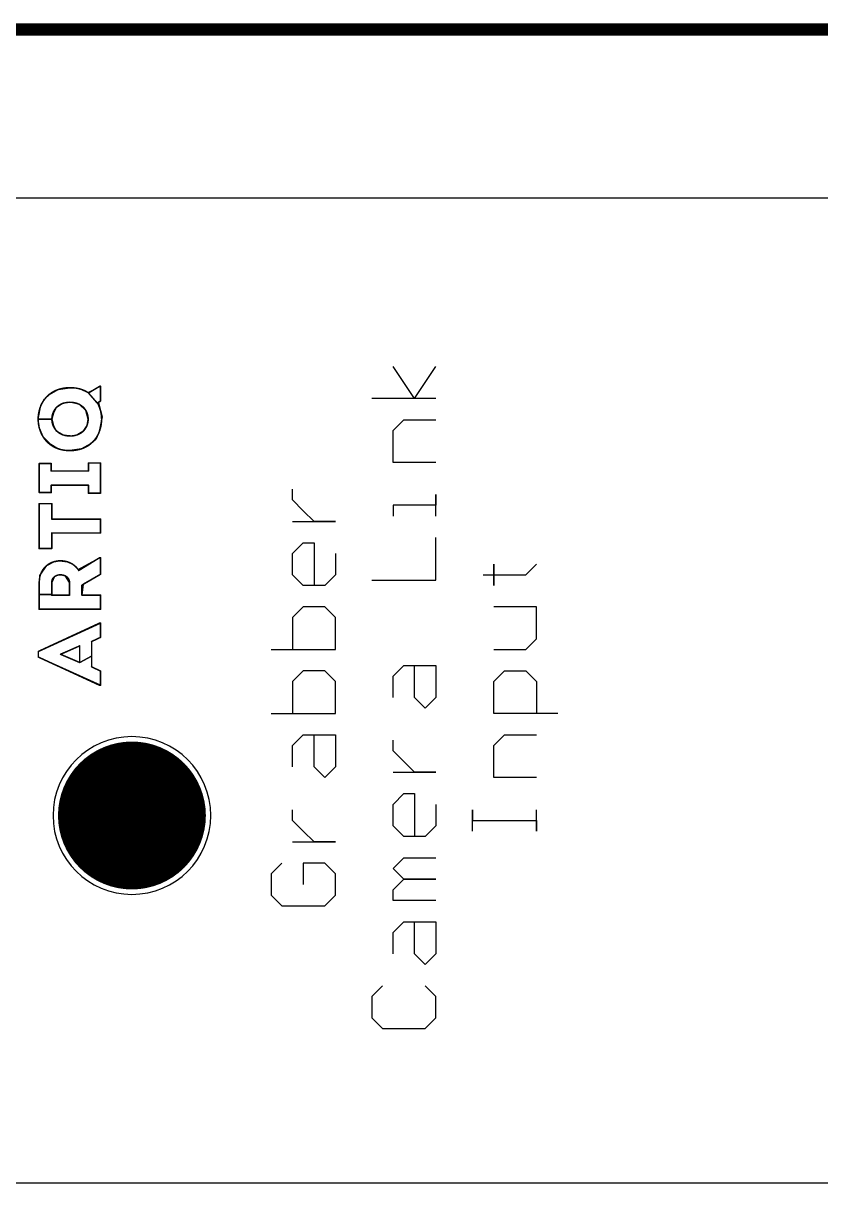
# Model space of a CAD drawing. Header units: millimetres. Extents: x 34 to 168, y 52 to 76.
# Drawn here: x 46.46 to 62.63, y 52.31 to 75.83 of the extents above; entities that cross this region are included whole.
import ezdxf

# ---------------------------------------------------------------- set-up
doc = ezdxf.new("R2010")
doc.units = ezdxf.units.MM
for name, color, linetype in [('BottomLayer', 5, 'Continuous'), ('BottomSolder', 6, 'Continuous'), ('Mechanical1', 6, 'Continuous'), ('Mechanical2', 216, 'Continuous'), ('MultiLayer', 9, 'Continuous'), ('PadHoleLayer', 156, 'Continuous'), ('TopLayer', 1, 'Continuous'), ('TopOverlay', 2, 'Continuous'), ('TopSolder', 216, 'Continuous')]:
    doc.layers.add(name, color=color, linetype=linetype)

msp = doc.modelspace()

# ---------------------------------------------------------------- linework, layer by layer
at = {"layer": 'BottomLayer', "const_width": 0.762}
msp.add_lwpolyline([(48.281, 59.758, 1), (49.043, 59.758, 1)], format="xyb", close=True, dxfattribs=at)
at = {"layer": 'BottomSolder', "const_width": 0.864}
msp.add_lwpolyline([(48.231, 59.758, 1), (49.094, 59.758, 1)], format="xyb", close=True, dxfattribs=at)
at = {"layer": 'Mechanical1', "const_width": 0.254}
msp.add_lwpolyline([(33.962, 75.7), (93.287, 75.7)], dxfattribs=at)
at = {"layer": 'Mechanical1'}
for points in [[(33.962, 72.288), (162.362, 72.288)], [(33.962, 52.308), (162.362, 52.308)]]:
    msp.add_lwpolyline(points, dxfattribs=at)
for points in [[(50.262, 59.758, 1), (47.062, 59.758, 1)], [(47.062, 59.758, 1), (47.062, 59.758, 1)], [(50.262, 59.758, 1), (50.262, 59.758, 1)]]:
    msp.add_lwpolyline(points, format="xyb", close=True, dxfattribs=at)
at = {"layer": 'Mechanical2', "const_width": 0.0127}
for points in [[(47.486, 59.08, -0.57735), (48.655, 61.104)], [(48.655, 61.104, -0.57735), (49.823, 59.08)], [(48.655, 58.405, -0.267949), (47.486, 59.08)], [(49.823, 59.08, -0.267949), (48.655, 58.405)]]:
    msp.add_lwpolyline(points, format="xyb", dxfattribs=at)
at = {"layer": 'Mechanical2', "const_width": 0.00635}
for points in [[(48.652, 61.104, 1), (48.658, 61.104, 1)], [(48.652, 61.104, 1), (48.658, 61.104, 1)], [(47.483, 59.08, 1), (47.49, 59.08, 1)], [(47.483, 59.08, 1), (47.49, 59.08, 1)], [(49.82, 59.08, 1), (49.827, 59.08, 1)], [(49.82, 59.08, 1), (49.827, 59.08, 1)], [(48.652, 58.405, 1), (48.658, 58.405, 1)], [(48.652, 58.405, 1), (48.658, 58.405, 1)]]:
    msp.add_lwpolyline(points, format="xyb", close=True, dxfattribs=at)
at = {"layer": 'MultiLayer', "const_width": 0.762}
msp.add_lwpolyline([(48.281, 59.758, 1), (49.043, 59.758, 1)], format="xyb", close=True, dxfattribs=at)
at = {"layer": 'PadHoleLayer', "const_width": 1.5}
msp.add_lwpolyline([(47.912, 59.758, 1), (49.412, 59.758, 1)], format="xyb", close=True, dxfattribs=at)
at = {"layer": 'TopLayer', "const_width": 0.762}
msp.add_lwpolyline([(48.281, 59.758, 1), (49.043, 59.758, 1)], format="xyb", close=True, dxfattribs=at)
at = {"layer": 'TopOverlay'}
for p, q in [((54.394, 68.215), (53.961, 68.865)), ((54.394, 68.215), (54.827, 68.865)), ((47.774, 68.335), (48.025, 68.464)), ((48.025, 68.464), (48.025, 68.163)), ((46.888, 68.2), (46.987, 68.299)), ((46.987, 68.299), (47.168, 68.398)), ((47.168, 68.398), (47.405, 68.431)), ((47.405, 68.431), (47.488, 68.431)), ((47.488, 68.431), (47.603, 68.41)), ((47.603, 68.41), (47.774, 68.335)), ((54.827, 68.215), (53.528, 68.215)), ((46.76, 67.797), (46.815, 68.07)), ((46.815, 68.07), (46.888, 68.2)), ((47.127, 68.029), (47.069, 67.917)), ((47.27, 68.118), (47.127, 68.029)), ((47.405, 68.138), (47.27, 68.118)), ((47.597, 68.095), (47.405, 68.138)), ((47.727, 67.97), (47.597, 68.095)), ((47.775, 67.797), (47.727, 67.97)), ((48.025, 68.163), (47.987, 68.127)), ((47.987, 68.127), (48.057, 67.841)), ((46.787, 67.615), (46.76, 67.797)), ((46.76, 67.797), (47.038, 67.797)), ((47.038, 67.797), (46.76, 67.797)), ((47.069, 67.917), (47.038, 67.797)), ((47.038, 67.797), (47.069, 67.666)), ((47.752, 67.666), (47.775, 67.797)), ((48.057, 67.841), (47.992, 67.521)), ((53.961, 67.565), (54.178, 67.782)), ((54.178, 67.782), (54.827, 67.782)), ((46.859, 67.439), (46.787, 67.615)), ((47.069, 67.666), (47.117, 67.564)), ((47.117, 67.564), (47.27, 67.475)), ((47.542, 67.475), (47.686, 67.564)), ((47.686, 67.564), (47.752, 67.666)), ((47.992, 67.521), (47.93, 67.386)), ((53.961, 66.915), (53.961, 67.565)), ((47.015, 67.285), (46.859, 67.439)), ((47.142, 67.208), (47.015, 67.285)), ((47.27, 67.475), (47.478, 67.46)), ((47.478, 67.46), (47.542, 67.475)), ((47.822, 67.293), (47.641, 67.194)), ((47.93, 67.386), (47.822, 67.293)), ((47.284, 67.163), (47.142, 67.208)), ((47.405, 67.158), (47.284, 67.163)), ((47.641, 67.194), (47.405, 67.158)), ((47.027, 66.894), (46.782, 66.894)), ((46.782, 66.894), (46.782, 66.309)), ((47.027, 66.743), (47.027, 66.894)), ((48.025, 66.906), (47.778, 66.906)), ((47.778, 66.906), (47.778, 66.743)), ((48.025, 66.296), (48.025, 66.906)), ((54.827, 66.915), (53.961, 66.915)), ((47.778, 66.743), (47.027, 66.743)), ((47.027, 66.309), (47.027, 66.459)), ((47.027, 66.459), (47.778, 66.459)), ((47.778, 66.459), (47.778, 66.296)), ((51.921, 66.157), (51.921, 66.374)), ((46.782, 66.309), (47.027, 66.309)), ((47.778, 66.296), (48.025, 66.296)), ((52.138, 65.94), (51.921, 66.157)), ((54.827, 65.832), (54.827, 66.265)), ((54.827, 66.265), (54.827, 66.049)), ((46.782, 66.084), (47.035, 66.084)), ((46.782, 65.171), (46.782, 66.084)), ((47.035, 66.084), (47.035, 65.771)), ((52.355, 65.724), (52.138, 65.94)), ((54.827, 66.049), (53.961, 66.049)), ((53.961, 66.049), (53.961, 65.832)), ((47.035, 65.771), (48.025, 65.771)), ((48.025, 65.771), (48.025, 65.487)), ((51.921, 65.724), (52.788, 65.724)), ((52.788, 65.724), (52.355, 65.724)), ((48.025, 65.487), (47.035, 65.487)), ((47.035, 65.487), (47.035, 65.171)), ((54.827, 64.533), (54.827, 65.399)), ((47.035, 65.171), (46.782, 65.171)), ((51.921, 65.074), (52.138, 65.291)), ((52.138, 65.291), (52.355, 65.291)), ((52.355, 65.291), (52.355, 64.424)), ((47.078, 64.903), (47.193, 64.923)), ((47.193, 64.923), (47.358, 64.903)), ((47.574, 64.744), (48.004, 64.986)), ((48.004, 64.986), (48.025, 64.986)), ((48.025, 64.986), (48.025, 64.651)), ((51.921, 64.641), (51.921, 65.074)), ((52.788, 65.074), (52.788, 64.641)), ((46.791, 64.627), (46.933, 64.828)), ((46.933, 64.828), (47.078, 64.903)), ((47.358, 64.903), (47.472, 64.846)), ((47.472, 64.846), (47.574, 64.744)), ((56, 64.424), (56, 64.857)), ((56, 64.857), (56, 64.641)), ((56.65, 64.641), (56.867, 64.857)), ((46.782, 64.238), (46.791, 64.627)), ((47.093, 64.603), (47.035, 64.484)), ((47.035, 64.484), (47.035, 64.238)), ((47.188, 64.64), (47.093, 64.603)), ((47.318, 64.615), (47.188, 64.64)), ((47.397, 64.484), (47.318, 64.615)), ((47.397, 64.228), (47.397, 64.484)), ((47.676, 64.448), (47.647, 64.229)), ((48.025, 64.651), (47.676, 64.448)), ((52.138, 64.424), (51.921, 64.641)), ((52.788, 64.641), (52.571, 64.424)), ((53.528, 64.533), (54.827, 64.533)), ((55.784, 64.641), (56, 64.641)), ((56, 64.641), (56, 64.424)), ((56, 64.641), (56.65, 64.641)), ((46.782, 63.941), (46.782, 64.238)), ((46.782, 64.238), (47.397, 64.228)), ((47.035, 64.238), (46.782, 64.238)), ((47.647, 64.229), (48.025, 64.229)), ((48.025, 64.229), (48.025, 63.941)), ((52.571, 64.424), (52.138, 64.424)), ((52.138, 63.991), (51.921, 63.774)), ((52.355, 63.991), (52.138, 63.991)), ((52.571, 63.991), (52.355, 63.991)), ((52.788, 63.774), (52.571, 63.991)), ((56.867, 63.991), (56, 63.991)), ((56.867, 63.341), (56.867, 63.991)), ((48.025, 63.941), (46.782, 63.941)), ((51.921, 63.774), (51.921, 63.125)), ((52.788, 63.125), (52.788, 63.774)), ((46.765, 63.086), (48.025, 63.659)), ((48.025, 63.659), (48.025, 63.371)), ((48.025, 63.371), (47.844, 63.286)), ((47.844, 63.286), (47.844, 62.992)), ((56.65, 63.125), (56.867, 63.341)), ((46.765, 62.971), (46.765, 63.086)), ((47.604, 63.199), (47.215, 63.027)), ((47.604, 62.86), (47.604, 63.199)), ((51.488, 63.125), (52.788, 63.125)), ((56, 63.125), (56.65, 63.125)), ((48.025, 62.4), (46.765, 62.971)), ((47.215, 63.027), (47.604, 62.86)), ((47.844, 62.992), (47.604, 62.86)), ((47.604, 62.86), (47.844, 62.992)), ((47.844, 62.992), (47.844, 62.773)), ((53.961, 62.583), (54.178, 62.8)), ((54.178, 62.8), (54.827, 62.8)), ((54.394, 62.15), (54.394, 62.8)), ((54.827, 62.8), (54.827, 62.15)), ((47.844, 62.773), (48.025, 62.688)), ((48.025, 62.688), (48.025, 62.4)), ((52.138, 62.691), (51.921, 62.475)), ((52.355, 62.691), (52.138, 62.691)), ((52.571, 62.691), (52.355, 62.691)), ((52.788, 62.475), (52.571, 62.691)), ((53.961, 62.15), (53.961, 62.583)), ((56, 62.475), (56.217, 62.691)), ((56.217, 62.691), (56.65, 62.691)), ((56.65, 62.691), (56.867, 62.475)), ((51.921, 62.475), (51.921, 61.825)), ((52.788, 61.825), (52.788, 62.475)), ((56, 61.825), (56, 62.475)), ((56.867, 62.475), (56.867, 61.825)), ((54.611, 61.933), (54.394, 62.15)), ((54.827, 62.15), (54.611, 61.933)), ((51.488, 61.825), (52.788, 61.825)), ((57.3, 61.825), (56, 61.825)), ((51.921, 61.175), (52.138, 61.392)), ((52.138, 61.392), (52.788, 61.392)), ((52.355, 60.742), (52.355, 61.392)), ((52.788, 61.392), (52.788, 60.742)), ((56, 61.175), (56.217, 61.392)), ((56.217, 61.392), (56.867, 61.392)), ((51.921, 60.742), (51.921, 61.175)), ((53.961, 61.067), (53.961, 61.284)), ((56, 60.526), (56, 61.175)), ((54.178, 60.85), (53.961, 61.067)), ((52.571, 60.526), (52.355, 60.742)), ((52.788, 60.742), (52.571, 60.526)), ((54.394, 60.634), (54.178, 60.85)), ((53.961, 60.634), (54.827, 60.634)), ((54.827, 60.634), (54.394, 60.634)), ((56.867, 60.526), (56, 60.526)), ((53.961, 59.984), (54.178, 60.201)), ((53.961, 59.551), (53.961, 59.984)), ((54.178, 60.201), (54.394, 60.201)), ((54.394, 60.201), (54.394, 59.334)), ((54.827, 59.984), (54.827, 59.551)), ((51.921, 59.659), (51.921, 59.876)), ((55.567, 59.443), (55.567, 59.876)), ((55.567, 59.876), (55.567, 59.659)), ((56.867, 59.443), (56.867, 59.876)), ((52.138, 59.443), (51.921, 59.659)), ((54.178, 59.334), (53.961, 59.551)), ((54.827, 59.551), (54.611, 59.334)), ((55.567, 59.659), (56.867, 59.659)), ((56.867, 59.659), (56.867, 59.443)), ((52.355, 59.226), (52.138, 59.443)), ((54.611, 59.334), (54.178, 59.334)), ((51.921, 59.226), (52.788, 59.226)), ((52.788, 59.226), (52.355, 59.226)), ((53.961, 58.684), (54.178, 58.901)), ((54.178, 58.901), (54.827, 58.901)), ((51.705, 58.793), (51.488, 58.576)), ((51.488, 58.576), (51.488, 58.143)), ((52.571, 58.793), (52.138, 58.793)), ((52.138, 58.793), (52.138, 58.36)), ((52.788, 58.576), (52.571, 58.793)), ((52.788, 58.143), (52.788, 58.576)), ((54.178, 58.468), (53.961, 58.684)), ((53.961, 58.251), (54.178, 58.468)), ((54.178, 58.468), (54.827, 58.468)), ((54.827, 58.468), (54.178, 58.468)), ((51.488, 58.143), (51.705, 57.926)), ((52.571, 57.926), (52.788, 58.143)), ((53.961, 58.035), (53.961, 58.251)), ((51.705, 57.926), (52.571, 57.926)), ((54.827, 58.035), (53.961, 58.035)), ((53.961, 57.385), (54.178, 57.601)), ((54.178, 57.601), (54.827, 57.601)), ((54.394, 56.952), (54.394, 57.601)), ((54.827, 57.601), (54.827, 56.952)), ((53.961, 56.952), (53.961, 57.385)), ((54.611, 56.735), (54.394, 56.952)), ((54.827, 56.952), (54.611, 56.735)), ((53.744, 56.302), (53.528, 56.085)), ((54.827, 56.085), (54.611, 56.302)), ((53.528, 56.085), (53.528, 55.652)), ((54.827, 55.652), (54.827, 56.085)), ((53.528, 55.652), (53.744, 55.435)), ((54.611, 55.435), (54.827, 55.652)), ((53.744, 55.435), (54.611, 55.435))]:
    msp.add_line(p, q, dxfattribs=at)
at = {"layer": 'TopOverlay', "const_width": 0.03}
for points in [[(47.168, 68.398, -0.082173), (47.405, 68.435)], [(47.405, 68.435, -0.024862), (47.488, 68.431)], [(47.488, 68.431, -0.041128), (47.604, 68.41)], [(46.815, 68.07, -0.121713), (46.987, 68.299)], [(46.987, 68.299, -0.08923), (47.168, 68.398)], [(47.604, 68.41, -0.076296), (47.774, 68.335)], [(46.76, 67.797, -0.10144), (46.815, 68.07)], [(47.038, 67.797, -0.188409), (47.127, 68.029)], [(47.127, 68.029, -0.130203), (47.27, 68.118)], [(47.27, 68.118, -0.040287), (47.334, 68.133)], [(47.334, 68.133, -0.036986), (47.405, 68.138)], [(47.405, 68.138, -0.076951), (47.542, 68.118)], [(47.542, 68.118, -0.042274), (47.597, 68.095)], [(47.597, 68.095, -0.283151), (47.775, 67.797)], [(47.969, 68.11, -0.012843), (47.984, 68.081)], [(47.984, 68.081, -0.10974), (48.047, 67.792)], [(46.859, 67.439, -0.139016), (46.76, 67.797)], [(47.215, 67.498, -0.282047), (47.038, 67.797)], [(47.775, 67.797, -0.189487), (47.686, 67.564)], [(48.047, 67.792, -0.101479), (47.992, 67.521)], [(47.27, 67.475, -0.042507), (47.215, 67.498)], [(47.686, 67.564, -0.129767), (47.542, 67.475)], [(47.992, 67.521, -0.121683), (47.822, 67.293)], [(47.28, 67.168, -0.223663), (46.859, 67.439)], [(47.405, 67.455, -0.07753), (47.27, 67.475)], [(47.478, 67.46, -0.036709), (47.405, 67.455)], [(47.542, 67.475, -0.040012), (47.478, 67.46)], [(47.822, 67.293, -0.08921), (47.641, 67.195)], [(47.405, 67.158, -0.039292), (47.28, 67.168)], [(47.641, 67.195, -0.082179), (47.405, 67.158)], [(46.933, 64.827, -0.098514), (47.078, 64.904)], [(47.078, 64.904, -0.153363), (47.358, 64.902)], [(47.358, 64.902, -0.167062), (47.574, 64.743)], [(46.811, 64.654, -0.134946), (46.933, 64.827)], [(46.782, 64.483, -0.027406), (46.785, 64.543)], [(46.785, 64.543, -0.059848), (46.811, 64.654)], [(47.035, 64.483, -0.09313), (47.045, 64.541)], [(47.045, 64.541, -0.138672), (47.093, 64.602)], [(47.093, 64.602, -0.038316), (47.114, 64.616)], [(47.114, 64.616, -0.03453), (47.138, 64.627)], [(47.138, 64.627, -0.061061), (47.188, 64.639)], [(47.188, 64.639, -0.028782), (47.214, 64.64)], [(47.214, 64.64, -0.091249), (47.294, 64.625)], [(47.294, 64.625, -0.034206), (47.318, 64.614)], [(47.318, 64.614, -0.037523), (47.339, 64.6)], [(47.339, 64.6, -0.04135), (47.358, 64.582)], [(47.358, 64.582, -0.193784), (47.397, 64.483)]]:
    msp.add_lwpolyline(points, format="xyb", dxfattribs=at)
at = {"layer": 'TopOverlay', "const_width": 0.015}
for points in [[(47.398, 68.435, 1), (47.413, 68.435, 1)], [(47.398, 68.435, 1), (47.413, 68.435, 1)], [(47.48, 68.431, 1), (47.495, 68.431, 1)], [(47.48, 68.431, 1), (47.495, 68.431, 1)], [(48.002, 68.464, 1), (48.017, 68.464, 1)], [(48.002, 68.464, 1), (48.017, 68.464, 1)], [(48.018, 68.464, 1), (48.033, 68.464, 1)], [(48.018, 68.464, 1), (48.033, 68.464, 1)], [(46.979, 68.299, 1), (46.994, 68.299, 1)], [(46.979, 68.299, 1), (46.994, 68.299, 1)], [(47.16, 68.398, 1), (47.175, 68.398, 1)], [(47.16, 68.398, 1), (47.175, 68.398, 1)], [(47.596, 68.41, 1), (47.611, 68.41, 1)], [(47.596, 68.41, 1), (47.611, 68.41, 1)], [(47.767, 68.335, 1), (47.782, 68.335, 1)], [(47.767, 68.335, 1), (47.782, 68.335, 1)], [(47.767, 68.335, 1), (47.782, 68.335, 1)], [(47.778, 68.329, 1), (47.793, 68.329, 1)], [(47.778, 68.329, 1), (47.793, 68.329, 1)], [(46.808, 68.07, 1), (46.823, 68.07, 1)], [(46.808, 68.07, 1), (46.823, 68.07, 1)], [(47.12, 68.029, 1), (47.135, 68.029, 1)], [(47.12, 68.029, 1), (47.135, 68.029, 1)], [(47.263, 68.118, 1), (47.278, 68.118, 1)], [(47.263, 68.118, 1), (47.278, 68.118, 1)], [(47.326, 68.133, 1), (47.341, 68.133, 1)], [(47.326, 68.133, 1), (47.341, 68.133, 1)], [(47.398, 68.138, 1), (47.413, 68.138, 1)], [(47.398, 68.138, 1), (47.413, 68.138, 1)], [(47.534, 68.118, 1), (47.549, 68.118, 1)], [(47.534, 68.118, 1), (47.549, 68.118, 1)], [(47.59, 68.095, 1), (47.605, 68.095, 1)], [(47.59, 68.095, 1), (47.605, 68.095, 1)], [(47.952, 68.128, 1), (47.967, 68.128, 1)], [(47.952, 68.128, 1), (47.967, 68.128, 1)], [(47.962, 68.11, 1), (47.977, 68.11, 1)], [(47.962, 68.11, 1), (47.977, 68.11, 1)], [(47.962, 68.11, 1), (47.977, 68.11, 1)], [(47.976, 68.081, 1), (47.991, 68.081, 1)], [(47.976, 68.081, 1), (47.991, 68.081, 1)], [(48.018, 68.163, 1), (48.033, 68.163, 1)], [(48.018, 68.163, 1), (48.033, 68.163, 1)], [(46.752, 67.797, 1), (46.767, 67.797, 1)], [(46.752, 67.797, 1), (46.767, 67.797, 1)], [(47.031, 67.797, 1), (47.046, 67.797, 1)], [(47.031, 67.797, 1), (47.046, 67.797, 1)], [(47.768, 67.797, 1), (47.783, 67.797, 1)], [(47.768, 67.797, 1), (47.783, 67.797, 1)], [(48.039, 67.792, 1), (48.054, 67.792, 1)], [(48.039, 67.792, 1), (48.054, 67.792, 1)], [(47.207, 67.498, 1), (47.222, 67.498, 1)], [(47.207, 67.498, 1), (47.222, 67.498, 1)], [(47.678, 67.564, 1), (47.693, 67.564, 1)], [(47.678, 67.564, 1), (47.693, 67.564, 1)], [(47.984, 67.521, 1), (47.999, 67.521, 1)], [(47.984, 67.521, 1), (47.999, 67.521, 1)], [(46.852, 67.439, 1), (46.867, 67.439, 1)], [(46.852, 67.439, 1), (46.867, 67.439, 1)], [(47.263, 67.475, 1), (47.278, 67.475, 1)], [(47.263, 67.475, 1), (47.278, 67.475, 1)], [(47.398, 67.455, 1), (47.413, 67.455, 1)], [(47.398, 67.455, 1), (47.413, 67.455, 1)], [(47.47, 67.46, 1), (47.485, 67.46, 1)], [(47.47, 67.46, 1), (47.485, 67.46, 1)], [(47.534, 67.475, 1), (47.549, 67.475, 1)], [(47.534, 67.475, 1), (47.549, 67.475, 1)], [(47.814, 67.293, 1), (47.829, 67.293, 1)], [(47.814, 67.293, 1), (47.829, 67.293, 1)], [(47.272, 67.168, 1), (47.287, 67.168, 1)], [(47.272, 67.168, 1), (47.287, 67.168, 1)], [(47.398, 67.158, 1), (47.413, 67.158, 1)], [(47.398, 67.158, 1), (47.413, 67.158, 1)], [(47.634, 67.195, 1), (47.649, 67.195, 1)], [(47.634, 67.195, 1), (47.649, 67.195, 1)], [(46.774, 66.894, 1), (46.789, 66.894, 1)], [(46.774, 66.894, 1), (46.789, 66.894, 1)], [(47.02, 66.894, 1), (47.035, 66.894, 1)], [(47.02, 66.894, 1), (47.035, 66.894, 1)], [(47.771, 66.906, 1), (47.786, 66.906, 1)], [(47.771, 66.906, 1), (47.786, 66.906, 1)], [(48.018, 66.906, 1), (48.033, 66.906, 1)], [(48.018, 66.906, 1), (48.033, 66.906, 1)], [(47.02, 66.743, 1), (47.035, 66.743, 1)], [(47.02, 66.743, 1), (47.035, 66.743, 1)], [(47.771, 66.743, 1), (47.786, 66.743, 1)], [(47.771, 66.743, 1), (47.786, 66.743, 1)], [(46.774, 66.309, 1), (46.789, 66.309, 1)], [(46.774, 66.309, 1), (46.789, 66.309, 1)], [(47.02, 66.459, 1), (47.035, 66.459, 1)], [(47.02, 66.459, 1), (47.035, 66.459, 1)], [(47.02, 66.309, 1), (47.035, 66.309, 1)], [(47.02, 66.309, 1), (47.035, 66.309, 1)], [(47.771, 66.459, 1), (47.786, 66.459, 1)], [(47.771, 66.459, 1), (47.786, 66.459, 1)], [(46.774, 66.084, 1), (46.789, 66.084, 1)], [(46.774, 66.084, 1), (46.789, 66.084, 1)], [(47.027, 66.084, 1), (47.042, 66.084, 1)], [(47.027, 66.084, 1), (47.042, 66.084, 1)], [(47.771, 66.296, 1), (47.786, 66.296, 1)], [(47.771, 66.296, 1), (47.786, 66.296, 1)], [(48.018, 66.296, 1), (48.033, 66.296, 1)], [(48.018, 66.296, 1), (48.033, 66.296, 1)], [(47.027, 65.771, 1), (47.042, 65.771, 1)], [(47.027, 65.771, 1), (47.042, 65.771, 1)], [(48.018, 65.771, 1), (48.033, 65.771, 1)], [(48.018, 65.771, 1), (48.033, 65.771, 1)], [(47.027, 65.487, 1), (47.042, 65.487, 1)], [(47.027, 65.487, 1), (47.042, 65.487, 1)], [(48.018, 65.487, 1), (48.033, 65.487, 1)], [(48.018, 65.487, 1), (48.033, 65.487, 1)], [(46.774, 65.171, 1), (46.789, 65.171, 1)], [(46.774, 65.171, 1), (46.789, 65.171, 1)], [(47.027, 65.171, 1), (47.042, 65.171, 1)], [(47.027, 65.171, 1), (47.042, 65.171, 1)], [(47.07, 64.904, 1), (47.085, 64.904, 1)], [(47.07, 64.904, 1), (47.085, 64.904, 1)], [(47.35, 64.902, 1), (47.365, 64.902, 1)], [(47.35, 64.902, 1), (47.365, 64.902, 1)], [(47.996, 64.985, 1), (48.011, 64.985, 1)], [(47.996, 64.985, 1), (48.011, 64.985, 1)], [(48.018, 64.985, 1), (48.033, 64.985, 1)], [(48.018, 64.985, 1), (48.033, 64.985, 1)], [(46.925, 64.827, 1), (46.94, 64.827, 1)], [(46.925, 64.827, 1), (46.94, 64.827, 1)], [(47.566, 64.743, 1), (47.581, 64.743, 1)], [(47.566, 64.743, 1), (47.581, 64.743, 1)], [(47.577, 64.727, 1), (47.592, 64.727, 1)], [(47.577, 64.727, 1), (47.592, 64.727, 1)], [(46.774, 64.483, 1), (46.789, 64.483, 1)], [(46.774, 64.483, 1), (46.789, 64.483, 1)], [(46.778, 64.543, 1), (46.793, 64.543, 1)], [(46.778, 64.543, 1), (46.793, 64.543, 1)], [(46.804, 64.654, 1), (46.819, 64.654, 1)], [(46.804, 64.654, 1), (46.819, 64.654, 1)], [(47.027, 64.468, 1), (47.042, 64.468, 1)], [(47.027, 64.468, 1), (47.042, 64.468, 1)], [(47.027, 64.452, 1), (47.042, 64.452, 1)], [(47.027, 64.452, 1), (47.042, 64.452, 1)], [(47.026, 64.436, 1), (47.041, 64.436, 1)], [(47.026, 64.436, 1), (47.041, 64.436, 1)], [(47.027, 64.483, 1), (47.042, 64.483, 1)], [(47.027, 64.483, 1), (47.042, 64.483, 1)], [(47.038, 64.541, 1), (47.053, 64.541, 1)], [(47.038, 64.541, 1), (47.053, 64.541, 1)], [(47.085, 64.602, 1), (47.1, 64.602, 1)], [(47.085, 64.602, 1), (47.1, 64.602, 1)], [(47.107, 64.616, 1), (47.122, 64.616, 1)], [(47.107, 64.616, 1), (47.122, 64.616, 1)], [(47.13, 64.627, 1), (47.145, 64.627, 1)], [(47.13, 64.627, 1), (47.145, 64.627, 1)], [(47.181, 64.639, 1), (47.196, 64.639, 1)], [(47.181, 64.639, 1), (47.196, 64.639, 1)], [(47.207, 64.64, 1), (47.222, 64.64, 1)], [(47.207, 64.64, 1), (47.222, 64.64, 1)], [(47.286, 64.625, 1), (47.301, 64.625, 1)], [(47.286, 64.625, 1), (47.301, 64.625, 1)], [(47.31, 64.614, 1), (47.325, 64.614, 1)], [(47.31, 64.614, 1), (47.325, 64.614, 1)], [(47.332, 64.6, 1), (47.347, 64.6, 1)], [(47.332, 64.6, 1), (47.347, 64.6, 1)], [(47.351, 64.582, 1), (47.366, 64.582, 1)], [(47.351, 64.582, 1), (47.366, 64.582, 1)], [(47.389, 64.483, 1), (47.404, 64.483, 1)], [(47.389, 64.483, 1), (47.404, 64.483, 1)], [(47.64, 64.43, 1), (47.655, 64.43, 1)], [(47.64, 64.43, 1), (47.655, 64.43, 1)], [(48.018, 64.65, 1), (48.033, 64.65, 1)], [(48.018, 64.65, 1), (48.033, 64.65, 1)], [(47.026, 64.42, 1), (47.041, 64.42, 1)], [(47.026, 64.42, 1), (47.041, 64.42, 1)], [(47.026, 64.405, 1), (47.041, 64.405, 1)], [(47.026, 64.405, 1), (47.041, 64.405, 1)], [(47.026, 64.389, 1), (47.041, 64.389, 1)], [(47.026, 64.389, 1), (47.041, 64.389, 1)], [(47.026, 64.373, 1), (47.041, 64.373, 1)], [(47.026, 64.373, 1), (47.041, 64.373, 1)], [(47.026, 64.357, 1), (47.041, 64.357, 1)], [(47.026, 64.357, 1), (47.041, 64.357, 1)], [(47.027, 64.325, 1), (47.042, 64.325, 1)], [(47.027, 64.325, 1), (47.042, 64.325, 1)], [(47.027, 64.317, 1), (47.042, 64.317, 1)], [(47.027, 64.317, 1), (47.042, 64.317, 1)], [(47.027, 64.31, 1), (47.042, 64.31, 1)], [(47.027, 64.31, 1), (47.042, 64.31, 1)], [(47.027, 64.302, 1), (47.042, 64.302, 1)], [(47.027, 64.302, 1), (47.042, 64.302, 1)], [(47.027, 64.294, 1), (47.042, 64.294, 1)], [(47.027, 64.294, 1), (47.042, 64.294, 1)], [(47.027, 64.286, 1), (47.042, 64.286, 1)], [(47.027, 64.286, 1), (47.042, 64.286, 1)], [(47.027, 64.279, 1), (47.042, 64.279, 1)], [(47.027, 64.279, 1), (47.042, 64.279, 1)], [(47.027, 64.271, 1), (47.042, 64.271, 1)], [(47.027, 64.271, 1), (47.042, 64.271, 1)], [(47.027, 64.263, 1), (47.042, 64.263, 1)], [(47.027, 64.263, 1), (47.042, 64.263, 1)], [(47.027, 64.248, 1), (47.042, 64.248, 1)], [(47.027, 64.248, 1), (47.042, 64.248, 1)], [(47.027, 64.227, 1), (47.042, 64.227, 1)], [(47.027, 64.227, 1), (47.042, 64.227, 1)], [(47.389, 64.227, 1), (47.404, 64.227, 1)], [(47.389, 64.227, 1), (47.404, 64.227, 1)], [(47.64, 64.228, 1), (47.655, 64.228, 1)], [(47.64, 64.228, 1), (47.655, 64.228, 1)], [(48.018, 64.228, 1), (48.033, 64.228, 1)], [(48.018, 64.228, 1), (48.033, 64.228, 1)], [(46.774, 63.94, 1), (46.789, 63.94, 1)], [(46.774, 63.94, 1), (46.789, 63.94, 1)], [(48.018, 63.94, 1), (48.033, 63.94, 1)], [(48.018, 63.94, 1), (48.033, 63.94, 1)], [(47.995, 63.659, 1), (48.01, 63.659, 1)], [(47.995, 63.659, 1), (48.01, 63.659, 1)], [(48.018, 63.659, 1), (48.033, 63.659, 1)], [(48.018, 63.659, 1), (48.033, 63.659, 1)], [(47.836, 63.286, 1), (47.851, 63.286, 1)], [(47.836, 63.286, 1), (47.851, 63.286, 1)], [(48.018, 63.371, 1), (48.033, 63.371, 1)], [(48.018, 63.371, 1), (48.033, 63.371, 1)], [(46.758, 63.086, 1), (46.773, 63.086, 1)], [(46.758, 63.086, 1), (46.773, 63.086, 1)], [(47.207, 63.027, 1), (47.222, 63.027, 1)], [(47.207, 63.027, 1), (47.222, 63.027, 1)], [(47.596, 63.199, 1), (47.611, 63.199, 1)], [(47.596, 63.199, 1), (47.611, 63.199, 1)], [(46.758, 62.971, 1), (46.773, 62.971, 1)], [(46.758, 62.971, 1), (46.773, 62.971, 1)], [(47.596, 62.86, 1), (47.611, 62.86, 1)], [(47.596, 62.86, 1), (47.611, 62.86, 1)], [(47.836, 62.773, 1), (47.851, 62.773, 1)], [(47.836, 62.773, 1), (47.851, 62.773, 1)], [(48.018, 62.688, 1), (48.033, 62.688, 1)], [(48.018, 62.688, 1), (48.033, 62.688, 1)], [(47.995, 62.4, 1), (48.01, 62.4, 1)], [(47.995, 62.4, 1), (48.01, 62.4, 1)], [(48.018, 62.4, 1), (48.033, 62.4, 1)], [(48.018, 62.4, 1), (48.033, 62.4, 1)]]:
    msp.add_lwpolyline(points, format="xyb", close=True, dxfattribs=at)
at = {"layer": 'TopOverlay', "const_width": 0.03}
for points in [[(47.785, 68.329), (48.009, 68.464)], [(48.009, 68.464), (48.025, 68.464)], [(48.025, 68.163), (48.025, 68.464)], [(47.774, 68.335), (47.969, 68.11)], [(47.774, 68.335), (47.785, 68.329)], [(47.96, 68.128), (48.025, 68.163)], [(47.96, 68.128), (47.969, 68.11)], [(46.782, 66.309), (46.782, 66.894)], [(46.782, 66.894), (47.027, 66.894)], [(47.027, 66.743), (47.027, 66.894)], [(47.778, 66.743), (47.778, 66.906)], [(47.778, 66.906), (48.025, 66.906)], [(48.025, 66.296), (48.025, 66.906)], [(47.027, 66.743), (47.778, 66.743)], [(46.782, 66.309), (47.027, 66.309)], [(47.027, 66.459), (47.778, 66.459)], [(47.027, 66.309), (47.027, 66.459)], [(47.778, 66.296), (47.778, 66.459)], [(46.782, 65.171), (46.782, 66.084)], [(46.782, 66.084), (47.035, 66.084)], [(47.035, 65.771), (47.035, 66.084)], [(47.778, 66.296), (48.025, 66.296)], [(47.035, 65.771), (48.025, 65.771)], [(48.025, 65.487), (48.025, 65.771)], [(47.035, 65.171), (47.035, 65.487)], [(47.035, 65.487), (48.025, 65.487)], [(46.782, 65.171), (47.035, 65.171)], [(47.585, 64.727), (48.004, 64.985)], [(48.004, 64.985), (48.025, 64.985)], [(48.025, 64.65), (48.025, 64.985)], [(47.574, 64.743), (47.585, 64.727)], [(46.782, 63.94), (46.782, 64.483)], [(47.034, 64.468), (47.035, 64.483)], [(47.034, 64.452), (47.034, 64.468)], [(47.034, 64.436), (47.034, 64.452)], [(47.034, 64.42), (47.034, 64.436)], [(47.397, 64.227), (47.397, 64.483)], [(47.647, 64.43), (48.025, 64.65)], [(47.647, 64.228), (47.647, 64.43)], [(47.034, 64.405), (47.034, 64.42)], [(47.034, 64.405), (47.034, 64.389)], [(47.034, 64.389), (47.034, 64.373)], [(47.034, 64.373), (47.034, 64.357)], [(47.034, 64.357), (47.034, 64.325)], [(47.034, 64.325), (47.034, 64.317)], [(47.034, 64.317), (47.034, 64.31)], [(47.034, 64.31), (47.034, 64.302)], [(47.034, 64.302), (47.034, 64.294)], [(47.034, 64.294), (47.035, 64.286)], [(47.035, 64.286), (47.035, 64.279)], [(47.035, 64.279), (47.035, 64.271)], [(47.035, 64.271), (47.035, 64.263)], [(47.035, 64.263), (47.035, 64.248)], [(47.035, 64.227), (47.035, 64.248)], [(47.035, 64.227), (47.397, 64.227)], [(47.647, 64.228), (48.025, 64.228)], [(48.025, 63.94), (48.025, 64.228)], [(46.782, 63.94), (48.025, 63.94)], [(46.765, 63.086), (48.003, 63.659)], [(48.003, 63.659), (48.025, 63.659)], [(48.025, 63.371), (48.025, 63.659)], [(47.844, 63.286), (48.025, 63.371)], [(47.844, 62.773), (47.844, 63.286)], [(46.765, 62.971), (46.765, 63.086)], [(47.215, 63.027), (47.604, 63.199)], [(47.215, 63.027), (47.604, 62.86)], [(47.604, 62.86), (47.604, 63.199)], [(46.765, 62.971), (48.003, 62.4)], [(47.844, 62.773), (48.025, 62.688)], [(48.025, 62.4), (48.025, 62.688)], [(48.003, 62.4), (48.025, 62.4)]]:
    msp.add_lwpolyline(points, dxfattribs=at)
at = {"layer": 'TopOverlay'}
msp.add_solid([(46.782, 64.227), (47.035, 64.227), (46.782, 64.238), (47.035, 64.238)], dxfattribs=at)
at = {"layer": 'TopSolder', "const_width": 0.864}
msp.add_lwpolyline([(48.231, 59.758, 1), (49.094, 59.758, 1)], format="xyb", close=True, dxfattribs=at)

doc.saveas('drawing.dxf')
